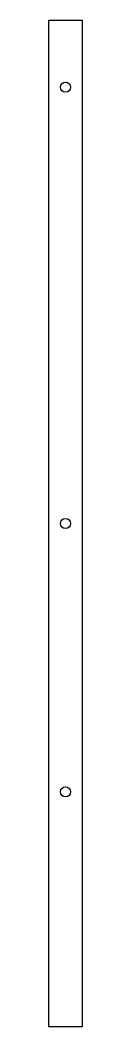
# Model space of a CAD drawing. Header units: millimetres. Extents: x -290 to -280, y -172 to 128.
import ezdxf

# ---------------------------------------------------------------- set-up
doc = ezdxf.new("R2010")
doc.units = ezdxf.units.MM
doc.layers.get('0').update_dxf_attribs({"linetype": 'CONTINUOUS'})

msp = doc.modelspace()

# ---------------------------------------------------------------- linework, layer by layer
msp.add_lwpolyline([(-290, 127.53), (-280, 127.53), (-280, -172.47), (-290, -172.47)], close=True)
for centre in [(-285, 107.53), (-285, -22.47), (-285, -102.47)]:
    msp.add_circle(centre, 1.5)

doc.saveas('drawing.dxf')
